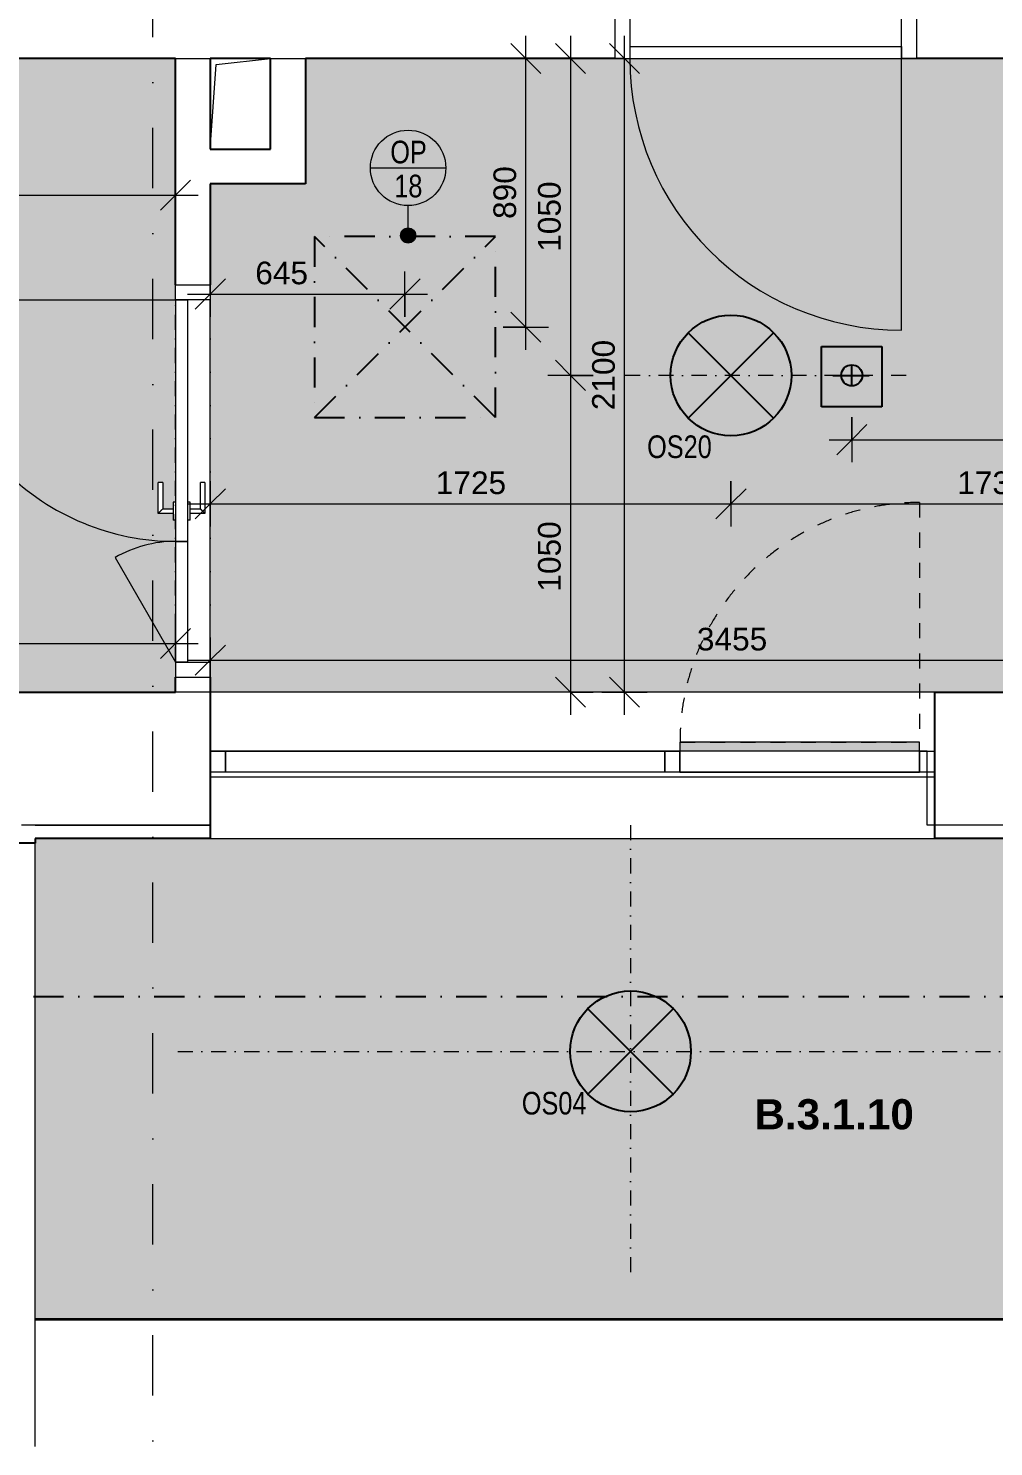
# Model space of a CAD drawing. Header units: millimetres. Extents: x -8397 to 42027, y -1655 to 57416.
# Drawn here: x 1358 to 4556, y 46078 to 50778 of the extents above; entities that cross this region are included whole.
import ezdxf

# ---------------------------------------------------------------- set-up
doc = ezdxf.new("R2010")
doc.units = ezdxf.units.MM
for name, pattern in [('ABMV_DashDot_2_2mm-S0_6mm', [110, 50, -30, 0, -30]), ('HA_Dash_2mm-S1mm', [100, 50, -50]), ('HA_DashDot_10mm-S3mm', [500, 200, -150, 0, -150]), ('HA_DashDot_2_2mm-S0_6mm', [110, 50, -30, 0, -30]), ('HA_DashDot_4mm-S1mm', [200, 100, -50, 0, -50])]:
    doc.linetypes.add(name, pattern=pattern)
for name, color, linetype, lineweight in [('-UNDERLAY_A-FLOR-____-OTLN', 9, 'Continuous', 9), ('-UNDERLAY_A-GLAZ-CWMG-OTLN', 9, 'Continuous', 5), ('A-____-____-DIMS', 9, 'Continuous', 5), ('A-____-____-DIMS-50', 9, 'Continuous', 5), ('A-AREA-____-IDEN', 9, 'Continuous', 9), ('A-CLNG-____-OTLN', 9, 'Continuous', 9), ('A-CLNG-____-PATT', 9, 'Continuous', 9), ('A-DETL-____-OTLN', 9, 'Continuous', 25), ('A-DETL-____-THIN', 9, 'Continuous', 9), ('A-DETL-GENF-OTLN', 9, 'Continuous', 9), ('A-DOOR-____-MCUT', 9, 'HA_DashDot_2_2mm-S0_6mm', 9), ('A-DOOR-____-OTLN', 9, 'Continuous', 9), ('A-DOOR-FRAM-OTLN', 9, 'Continuous', 9), ('A-FLOR-____-OVHD', 9, 'HA_DashDot_4mm-S1mm', 25), ('A-GENM-____-IDEN', 9, 'Continuous', 9), ('A-GENM-____-OTLN', 9, 'Continuous', 9), ('A-GLAZ-CURT-MCUT', 9, 'Continuous', 5), ('A-GLAZ-CURT-OTLN', 9, 'Continuous', 5), ('A-GLAZ-CWMG-MCUT', 9, 'Continuous', 5), ('A-GLAZ-CWMG-OTLN', 9, 'Continuous', 5), ('A-ROOF-____-OTLN', 9, 'Continuous', 9), ('A-WALL-____-MCUT', 9, 'Continuous', 25), ('A-WALL-____-OTLN', 9, 'Continuous', 9), ('E-LITE-EQPM-IDEN', 9, 'Continuous', 9), ('E-LITE-EQPM-OTLN', 9, 'Continuous', 9), ('I-WALL-____-MCUT', 9, 'Continuous', 25), ('S-GRID-____-OTLN', 9, 'Continuous', 5)]:
    doc.layers.add(name, color=color, linetype=linetype, lineweight=lineweight)
doc.styles.add('Arial_1', font='arial.ttf', dxfattribs={"height": 75})
doc.styles.add('Arial_2', font='arial.ttf', dxfattribs={"width": 0.8, "height": 75})
doc.styles.add('Arial_B', font='arialbd.ttf', dxfattribs={"height": 100})
doc.dimstyles.new('Inner_Dimensions', dxfattribs={"dimscale": 304.8, "dimtxt": 76.519455, "dimasz": 0.328084, "dimexe": 0.246063, "dimexo": 0.0625, "dimgap": 0.032808, "dimtad": 1, "dimdec": 0, "dimzin": 0, "dimdsep": 46, "dimtxsty": 'Arial_1', "dimblk1": 'OBLIQUE', "dimblk2": 'OBLIQUE', "dimsah": 1, "dimcen": 0.09, "dimdle": 0.246063, "dimazin": 0, "dimtfac": 1, "dimtdec": 4, "dimtix": 1, "dimtmove": 0, "dimatfit": 3, "dimfxl": 0.246063, "dimfxlon": 1, "dimtvp": 1, "dimtolj": 1, "dimtzin": 0, "dimlwd": 9, "dimlwe": 9, "dimarcsym": 2})
doc.dimstyles.new('Inner_Dimensions_1', dxfattribs={"dimscale": 304.8, "dimtxt": 76.519455, "dimasz": 0.328084, "dimexe": 0.246063, "dimexo": 0.0625, "dimgap": 0.032808, "dimtad": 1, "dimdec": 0, "dimzin": 0, "dimdsep": 46, "dimtxsty": 'Arial_1', "dimblk1": 'OBLIQUE', "dimblk2": 'OBLIQUE', "dimsah": 1, "dimcen": 0.09, "dimdle": 0.246063, "dimazin": 0, "dimtfac": 1, "dimtdec": 4, "dimtix": 1, "dimtmove": 2, "dimatfit": 3, "dimfxl": 0.246063, "dimfxlon": 1, "dimtvp": 1, "dimtolj": 1, "dimtzin": 0, "dimlwd": 9, "dimlwe": 9, "dimarcsym": 2})

# ---------------------------------------------------------------- blocks, each defined once
blk = doc.blocks.new('Obdélníková příčel - 50x70mm EXT-1715285-DPS_B - 3NP')
at = {"layer": '-UNDERLAY_A-GLAZ-CWMG-OTLN'}
for p, q in [((2010.7, 48312.7), (2010.7, 48382.7)), ((3466.8, 48382.7), (2010.7, 48382.7)), ((3466.8, 48382.7), (3466.8, 48312.7)), ((3466.8, 48312.7), (2010.7, 48312.7))]:
    blk.add_line(p, q, dxfattribs=at)
blk = doc.blocks.new('Obdélníková příčel - 50x70mm EXT-1715287-DPS_B - 3NP')
at = {"layer": '-UNDERLAY_A-GLAZ-CWMG-OTLN'}
for p, q in [((3516.8, 48312.7), (3516.8, 48382.7)), ((4310.7, 48382.7), (3516.8, 48382.7)), ((4310.7, 48382.7), (4310.7, 48312.7)), ((4310.7, 48312.7), (3516.8, 48312.7))]:
    blk.add_line(p, q, dxfattribs=at)
blk = doc.blocks.new('HA_DR_Single_Swing_Solid - In_BJ_900x2100_Vstupni-2124296-DPS_B - 3NP')
at = {"layer": 'A-DOOR-____-MCUT'}
for p, q in [((-450, 125), (450, 125)), ((-450, -125), (450, -125))]:
    blk.add_line(p, q, dxfattribs=at)
at = {"layer": 'A-DOOR-____-OTLN'}
for p, q in [((-500, 125), (500, 125)), ((-450, -85), (-450, -125)), ((-450, -85), (450, -85)), ((450, -85), (450, -125)), ((-500, -125), (500, -125)), ((-450, -125), (450, -125))]:
    blk.add_line(p, q, dxfattribs=at)
at = {"layer": 'A-DOOR-____-OTLN', "lineweight": 5}
blk.add_line((450, -1025), (450, -125), dxfattribs=at)
blk.add_arc((450, -125), 900, 180, 270, dxfattribs=at)
at = {"layer": 'A-DOOR-FRAM-OTLN'}
for p, q in [((-450, 125), (-500, 125)), ((-500, 125), (-500, -125)), ((450, 125), (-450, 125)), ((-450, 125), (-450, -125)), ((450, -125), (450, 125)), ((450, 125), (500, 125)), ((500, 125), (500, -125)), ((-500, -125), (-450, -125)), ((500, -125), (450, -125))]:
    blk.add_line(p, q, dxfattribs=at)
blk = doc.blocks.new('HA_DR_Double_Swing_Solid - In_BJ_1200x2100_800-1670814-DPS_B - 3NP')
at = {"layer": 'A-DOOR-____-MCUT'}
for p, q in [((-600, 57.5), (600, 57.5)), ((-600, -57.5), (600, -57.5))]:
    blk.add_line(p, q, dxfattribs=at)
at = {"layer": 'A-DOOR-____-OTLN', "lineweight": 5}
for p, q in [((600, 857.5), (600, 57.5)), ((-253.6, 257.5), (-600, 57.5))]:
    blk.add_line(p, q, dxfattribs=at)
at = {"layer": 'A-DOOR-____-OTLN'}
for p, q in [((-107.5, 65.5), (-107.5, 115)), ((-107.5, 115), (-5, 115)), ((-92.5, 100), (-92.5, 65.5)), ((-5, 100), (-92.5, 100)), ((-5, 100), (-5, 115)), ((-200, 57.5), (-600, 57.5)), ((-600, 17.5), (-600, 57.5)), ((-200, 17.5), (-200, 57.5)), ((600, 57.5), (-200, 57.5)), ((-200, 57.5), (-200, 17.5)), ((-70, 65.5), (-130, 65.5)), ((-130, 57.5), (-130, 65.5)), ((-70, 57.5), (-70, 65.5)), ((600, 57.5), (600, 17.5)), ((-200, 17.5), (-600, 17.5)), ((600, 17.5), (-200, 17.5)), ((-130, 9.5), (-130, 17.5)), ((-130, 9.5), (-70, 9.5)), ((-107.5, -40), (-107.5, 9.5)), ((-92.5, 9.5), (-92.5, -25)), ((-70, 9.5), (-70, 17.5)), ((-5, -40), (-107.5, -40)), ((-92.5, -25), (-5, -25)), ((-5, -40), (-5, -25))]:
    blk.add_line(p, q, dxfattribs=at)
at = {"layer": 'A-DOOR-____-OTLN', "lineweight": 5}
for centre, radius, start, end in [((600, 57.5), 800, 90, 180), ((-600, 57.5), 400, 360, 30)]:
    blk.add_arc(centre, radius, start, end, dxfattribs=at)
at = {"layer": 'A-DOOR-____-OTLN'}
for points in [[(-107.5, 115), (-107.5, 115), (-107.4, 114.9), (-106.9, 114.4), (-106.5, 114), (-106.1, 113.6), (-105.6, 113.1), (-105.2, 112.7), (-104.6, 112.1), (-103.9, 111.4), (-103.3, 110.8), (-102.9, 110.4), (-102.4, 109.9), (-101.9, 109.4), (-101.5, 109), (-101, 108.5), (-100.5, 108), (-100, 107.5), (-99.5, 107), (-99, 106.5), (-98.5, 106), (-98.1, 105.6), (-97.6, 105.1), (-97.1, 104.6), (-96.7, 104.2), (-96.2, 103.7), (-95.8, 103.3), (-95.3, 102.8), (-94.8, 102.3), (-94.4, 101.9), (-93.9, 101.4), (-93.5, 101), (-93.1, 100.6), (-92.6, 100.1), (-92.5, 100), (-92.5, 100)], [(-92.5, -25), (-92.5, -25), (-92.6, -25.1), (-93.1, -25.6), (-93.5, -26), (-93.9, -26.4), (-94.4, -26.9), (-94.8, -27.3), (-95.4, -27.9), (-96.1, -28.6), (-96.7, -29.2), (-97.1, -29.6), (-97.6, -30.1), (-98.1, -30.6), (-98.5, -31), (-99, -31.5), (-99.5, -32), (-100, -32.5), (-100.5, -33), (-101, -33.5), (-101.5, -34), (-101.9, -34.4), (-102.4, -34.9), (-102.9, -35.4), (-103.3, -35.8), (-103.8, -36.3), (-104.2, -36.7), (-104.7, -37.2), (-105.2, -37.7), (-105.6, -38.1), (-106.1, -38.6), (-106.5, -39), (-106.9, -39.4), (-107.4, -39.9), (-107.5, -40), (-107.5, -40)]]:
    blk.add_open_spline(points, degree=3, knots=[0, 0, 0, 0, 0.083333, 0.125, 0.166667, 0.208333, 0.229167, 0.25, 0.291667, 0.333333, 0.354167, 0.375, 0.395833, 0.416667, 0.4375, 0.458333, 0.479167, 0.5, 0.520833, 0.541667, 0.5625, 0.583333, 0.604167, 0.625, 0.645833, 0.666667, 0.6875, 0.708333, 0.75, 0.770833, 0.791667, 0.833333, 0.875, 0.916667, 1, 1, 1, 1], dxfattribs=at)
at = {"layer": 'A-DOOR-FRAM-OTLN'}
for p, q in [((-650, 57.5), (-650, -57.5)), ((-600, 57.5), (-650, 57.5)), ((-600, 57.5), (-600, -57.5)), ((600, -57.5), (600, 57.5)), ((600, 57.5), (650, 57.5)), ((650, 57.5), (650, -57.5)), ((-650, -57.5), (-600, -57.5)), ((-600, -57.5), (600, -57.5)), ((650, -57.5), (600, -57.5))]:
    blk.add_line(p, q, dxfattribs=at)
blk = doc.blocks.new('Systémový panel - Sklo-1863489-DPS_B - 3NP')
at = {"layer": 'A-GLAZ-CURT-MCUT'}
for p, q in [((-728.0625, -70), (-728.0625, 0)), ((-728.0625, 0), (728.0625, 0)), ((728.0625, 0), (728.0625, -70)), ((728.0625, -70), (-728.0625, -70))]:
    blk.add_line(p, q, dxfattribs=at)
blk = doc.blocks.new('Obdélníková příčel - 50x70mm EXT-1715284-DPS_B - 3NP')
at = {"layer": 'A-GLAZ-CWMG-OTLN'}
blk.add_line((3516.8, 48312.7), (4310.7, 48312.7), dxfattribs=at)
blk = doc.blocks.new('Obdélníková příčel - 50x70mm EXT-1863486-DPS_B - 3NP')
at = {"layer": 'A-GLAZ-CWMG-MCUT'}
for p, q in [((0, 70), (-50, 70)), ((-50, 70), (-50, 0)), ((0, 0), (0, 70)), ((-50, 0), (0, 0))]:
    blk.add_line(p, q, dxfattribs=at)
blk = doc.blocks.new('Obdélníková příčel - 50x70mm EXT-1863487-DPS_B - 3NP')
at = {"layer": 'A-GLAZ-CWMG-MCUT'}
for p, q in [((-50, 70), (0, 70)), ((-50, 0), (-50, 70)), ((0, 70), (0, 0)), ((0, 0), (-50, 0))]:
    blk.add_line(p, q, dxfattribs=at)
blk = doc.blocks.new('ABMV_CW_Single_Swing_Generic - Ex_Glass_SKLOPNE-1863490-DPS_B - 3NP')
at = {"layer": 'A-DOOR-____-OTLN'}
blk.add_hatch(color=256, dxfattribs=at).paths.add_polyline_path([(-396.9375, 0), (396.9375, 0), (396.9375, 30), (-396.9375, 30), (-396.9375, 15)])
at = {"layer": 'A-DOOR-____-OTLN', "linetype": 'HA_Dash_2mm-S1mm', "lineweight": 5}
for p in [(396.9375, 823.875), (-396.9375, 30)]:
    blk.add_line(p, (396.9375, 30), dxfattribs=at)
at = {"layer": 'A-DOOR-____-OTLN'}
for p, q in [((396.9375, 30), (-396.9375, 30)), ((-396.9375, 15), (-396.9375, 30)), ((-396.9375, 0), (-396.9375, 15)), ((396.9375, 0), (-396.9375, 0)), ((396.9375, 15), (396.9375, 30)), ((396.9375, 0), (396.9375, 15))]:
    blk.add_line(p, q, dxfattribs=at)
at = {"layer": 'A-DOOR-____-OTLN', "linetype": 'HA_Dash_2mm-S1mm', "lineweight": 5}
blk.add_arc((396.9375, 30), 793.875, 90, 180, dxfattribs=at)
blk = doc.blocks.new('Obdélníková příčel - 50x70mm EXT-1863484-DPS_B - 3NP')
at = {"layer": 'A-GLAZ-CWMG-MCUT'}
for p, q in [((25, 70), (-25, 70)), ((-25, 70), (-25, 0)), ((25, 0), (25, 70)), ((-25, 0), (25, 0))]:
    blk.add_line(p, q, dxfattribs=at)
blk = doc.blocks.new('HA_GM_Shaft_Rectangle - Default-2138721-DPS_B - 3NP')
at = {"layer": 'A-DETL-GENF-OTLN'}
for p, q in [((20, -20), (200, 0)), ((0, -300), (20, -20))]:
    blk.add_line(p, q, dxfattribs=at)
at = {"layer": 'A-GENM-____-OTLN'}
for p, q in [((0, -300), (0, 0)), ((0, 0), (200, 0)), ((200, 0), (200, -300)), ((200, -300), (0, -300))]:
    blk.add_line(p, q, dxfattribs=at)
blk = doc.blocks.new('HA_LF_GenericSymbol - OS20_chodby-1994326-DPS_B - 3NP')
at = {"layer": 'E-LITE-EQPM-OTLN', "color": 11, "lineweight": 25}
for p, q in [((141.4, 141.4), (-141.4, -141.4)), ((-141.4, 141.4), (141.4, -141.4))]:
    blk.add_line(p, q, dxfattribs=at)
blk.add_circle((0, 0), 200, dxfattribs=at)
blk = doc.blocks.new('HA_LF_GenericSymbol - OS04_venkovni-1994772-DPS_B - 3NP')
at = {"layer": 'E-LITE-EQPM-OTLN', "color": 11, "lineweight": 25}
for p, q in [((141.4, -141.4), (-141.4, 141.4)), ((-141.4, -141.4), (141.4, 141.4))]:
    blk.add_line(p, q, dxfattribs=at)
blk.add_circle((0, 0), 200, dxfattribs=at)
blk = doc.blocks.new('DIMBLOCK13-DPS_B - 3NP')
at = {"layer": 'A-____-____-DIMS-50', "lineweight": 9}
for p, q in [((1960.7, 49277.1), (1960.7, 49127.1)), ((1960.7, 49202.1), (1960.7, 49277.1)), ((3685.7, 49277.1), (3685.7, 49127.1)), ((3685.7, 49202.1), (3685.7, 49277.1)), ((1960.7, 49202.1), (2010.7, 49252.1)), ((3685.7, 49202.1), (3735.7, 49252.1)), ((1885.7, 49202.1), (3685.7, 49202.1)), ((1960.7, 49202.1), (1910.7, 49152.1)), ((3685.7, 49202.1), (3635.7, 49152.1))]:
    blk.add_line(p, q, dxfattribs=at)
at = {"layer": 'A-____-____-DIMS-50', "color": 0, "lineweight": 9, "insert": (2707.8, 49309.4), "char_height": 75, "width": 276.883, "attachment_point": 1, "line_spacing_factor": 0.941778, "style": 'Arial_1'}
blk.add_mtext('1725', dxfattribs=at)
blk = doc.blocks.new('_Oblique')
at = {"color": 0, "linetype": 'ByBlock', "lineweight": -2}
blk.add_line((-0.5, -0.5), (0.5, 0.5), dxfattribs=at)
blk = doc.blocks.new('DIMBLOCK14-DPS_B - 3NP')
at = {"layer": 'A-____-____-DIMS-50', "lineweight": 9}
for p, q in [((3685.7, 49277.1), (3685.7, 49127.1)), ((3685.7, 49202.1), (3685.7, 49277.1)), ((5415.7, 49277.1), (5415.7, 49127.1)), ((5415.7, 49202.1), (5415.7, 49277.1)), ((3685.7, 49202.1), (3735.7, 49252.1)), ((5415.7, 49202.1), (5465.7, 49252.1)), ((3685.7, 49202.1), (3635.7, 49152.1)), ((3685.7, 49202.1), (5490.7, 49202.1)), ((5415.7, 49202.1), (5365.7, 49152.1))]:
    blk.add_line(p, q, dxfattribs=at)
at = {"layer": 'A-____-____-DIMS-50', "color": 0, "lineweight": 9, "insert": (4435.3, 49309.4), "char_height": 75, "width": 276.883, "attachment_point": 1, "line_spacing_factor": 0.941778, "style": 'Arial_1'}
blk.add_mtext('1730', dxfattribs=at)
blk = doc.blocks.new('DIMBLOCK17-DPS_B - 3NP')
at = {"layer": 'A-____-____-DIMS-50', "lineweight": 9}
for p, q in [((3153.9, 50677.7), (3103.9, 50727.7)), ((3153.9, 50752.7), (3153.9, 49627.7)), ((3228.9, 50677.7), (3078.9, 50677.7)), ((3153.9, 50677.7), (3203.9, 50627.7)), ((3153.9, 50677.7), (3228.9, 50677.7)), ((3153.9, 49627.7), (3103.9, 49677.7)), ((3228.9, 49627.7), (3078.9, 49627.7)), ((3153.9, 49627.7), (3203.9, 49577.7)), ((3153.9, 49627.7), (3228.9, 49627.7))]:
    blk.add_line(p, q, dxfattribs=at)
at = {"layer": 'A-____-____-DIMS-50', "color": 0, "lineweight": 9, "insert": (3046.5, 50037.4), "char_height": 75, "width": 276.883, "attachment_point": 1, "rotation": 90, "line_spacing_factor": 0.941778, "style": 'Arial_1'}
blk.add_mtext('1050', dxfattribs=at)
blk = doc.blocks.new('DIMBLOCK18-DPS_B - 3NP')
at = {"layer": 'A-____-____-DIMS-50', "lineweight": 9}
for p, q in [((3153.9, 49627.7), (3103.9, 49677.7)), ((3228.9, 49627.7), (3078.9, 49627.7)), ((3153.9, 49627.7), (3153.9, 48502.7)), ((3153.9, 49627.7), (3203.9, 49577.7)), ((3153.9, 49627.7), (3228.9, 49627.7)), ((3153.9, 48577.7), (3103.9, 48627.7)), ((3228.9, 48577.7), (3078.9, 48577.7)), ((3153.9, 48577.7), (3203.9, 48527.7)), ((3153.9, 48577.7), (3228.9, 48577.7))]:
    blk.add_line(p, q, dxfattribs=at)
at = {"layer": 'A-____-____-DIMS-50', "color": 0, "lineweight": 9, "insert": (3046.5, 48911.2), "char_height": 75, "width": 276.883, "attachment_point": 1, "rotation": 90, "line_spacing_factor": 0.941778, "style": 'Arial_1'}
blk.add_mtext('1050', dxfattribs=at)
blk = doc.blocks.new('HA_TAG_GM_Products - Generic-588599-DPS_B - 3NP')
at = {"layer": 'A-GENM-____-IDEN'}
blk.add_line((-2.5, 0), (2.5, 0), dxfattribs=at)
blk.add_circle((0, 0), 2.5, dxfattribs=at)
blk = doc.blocks.new('DIMBLOCK58-DPS_B - 3NP')
at = {"layer": 'A-____-____-DIMS-50', "lineweight": 9}
for p, q in [((1960.7, 49972.3), (1960.7, 49822.3)), ((1960.7, 49897.3), (1960.7, 49972.3)), ((2605.7, 49822.3), (2605.7, 49972.3)), ((1960.7, 49897.3), (2010.7, 49947.3)), ((2605.7, 49897.3), (2655.7, 49947.3)), ((1885.7, 49897.3), (2680.7, 49897.3)), ((1960.7, 49897.3), (1910.7, 49847.3)), ((2605.7, 49897.3), (2555.7, 49847.3)), ((2605.7, 49897.3), (2605.7, 49822.3))]:
    blk.add_line(p, q, dxfattribs=at)
at = {"layer": 'A-____-____-DIMS-50', "color": 0, "lineweight": 9, "insert": (2109.8, 50004.7), "char_height": 75, "width": 207.662, "attachment_point": 1, "line_spacing_factor": 0.941778, "style": 'Arial_1'}
blk.add_mtext('645', dxfattribs=at)
blk = doc.blocks.new('DIMBLOCK59-DPS_B - 3NP')
at = {"layer": 'A-____-____-DIMS-50', "lineweight": 9}
for p, q in [((3006.2, 50677.7), (2956.2, 50727.7)), ((3006.2, 49712.7), (3006.2, 50752.7)), ((2931.2, 50677.7), (3081.2, 50677.7)), ((3006.2, 50677.7), (2931.2, 50677.7)), ((3006.2, 50677.7), (3056.2, 50627.7)), ((3006.2, 49787.7), (2956.2, 49837.7)), ((2931.2, 49787.7), (3081.2, 49787.7)), ((3006.2, 49787.7), (2931.2, 49787.7)), ((3006.2, 49787.7), (3056.2, 49737.7))]:
    blk.add_line(p, q, dxfattribs=at)
at = {"layer": 'A-____-____-DIMS-50', "color": 0, "lineweight": 9, "insert": (2898.8, 50146.2), "char_height": 75, "width": 207.662, "attachment_point": 1, "rotation": 90, "line_spacing_factor": 0.941778, "style": 'Arial_1'}
blk.add_mtext('890', dxfattribs=at)
blk = doc.blocks.new('DIMBLOCK62-DPS_B - 3NP')
at = {"layer": 'A-____-____-DIMS-50', "lineweight": 9}
for p, q in [((4086, 49489.7), (4086, 49339.7)), ((4086, 49414.7), (4086, 49489.7)), ((4086, 49414.7), (4136, 49464.7)), ((5415.7, 49489.7), (5415.7, 49339.7)), ((5415.7, 49414.7), (5415.7, 49489.7)), ((5415.7, 49414.7), (5465.7, 49464.7)), ((4011, 49414.7), (5490.7, 49414.7)), ((4086, 49414.7), (4036, 49364.7)), ((5415.7, 49414.7), (5365.7, 49364.7))]:
    blk.add_line(p, q, dxfattribs=at)
at = {"layer": 'A-____-____-DIMS-50', "color": 0, "lineweight": 9, "insert": (4635.5, 49522.1), "char_height": 75, "width": 276.883, "attachment_point": 1, "line_spacing_factor": 0.941778, "style": 'Arial_1'}
blk.add_mtext('1330', dxfattribs=at)
blk = doc.blocks.new('DIMBLOCK102-DPS_B - 3NP')
at = {"layer": 'A-____-____-DIMS-50', "lineweight": 9}
for p, q in [((-2959.3, 48814.3), (-2959.3, 48664.3)), ((-2959.3, 48739.3), (-2959.3, 48814.3)), ((-2959.3, 48739.3), (-2909.3, 48789.3)), ((1845.7, 48814.3), (1845.7, 48664.3)), ((1845.7, 48739.3), (1845.7, 48814.3)), ((1845.7, 48739.3), (1895.7, 48789.3)), ((-3034.3, 48739.3), (1920.7, 48739.3)), ((-2959.3, 48739.3), (-3009.3, 48689.3)), ((1845.7, 48739.3), (1795.7, 48689.3))]:
    blk.add_line(p, q, dxfattribs=at)
at = {"layer": 'A-____-____-DIMS-50', "color": 0, "lineweight": 9, "insert": (-672.2, 48846.6), "char_height": 75, "width": 276.883, "attachment_point": 1, "line_spacing_factor": 0.941778, "style": 'Arial_1'}
blk.add_mtext('4805', dxfattribs=at)
blk = doc.blocks.new('DIMBLOCK105-DPS_B - 3NP')
at = {"layer": 'A-____-____-DIMS-50', "lineweight": 9}
for p, q in [((165.7, 50300.2), (165.7, 50150.2)), ((165.7, 50225.2), (165.7, 50300.2)), ((1845.7, 50300.2), (1845.7, 50150.2)), ((1845.7, 50225.2), (1845.7, 50300.2)), ((165.7, 50225.2), (215.7, 50275.2)), ((1845.7, 50225.2), (1895.7, 50275.2)), ((90.7, 50225.2), (1920.7, 50225.2)), ((165.7, 50225.2), (115.7, 50175.2)), ((1845.7, 50225.2), (1795.7, 50175.2))]:
    blk.add_line(p, q, dxfattribs=at)
at = {"layer": 'A-____-____-DIMS-50', "color": 0, "lineweight": 9, "insert": (890.3, 50332.6), "char_height": 75, "width": 276.883, "attachment_point": 1, "line_spacing_factor": 0.941778, "style": 'Arial_1'}
blk.add_mtext('1680', dxfattribs=at)
blk = doc.blocks.new('DIMBLOCK113-DPS_B - 3NP')
at = {"layer": 'A-____-____-DIMS-50', "lineweight": 9}
for p, q in [((3333.1, 50677.7), (3283.1, 50727.7)), ((3333.1, 48502.7), (3333.1, 50752.7)), ((3258.1, 50677.7), (3408.1, 50677.7)), ((3333.1, 50677.7), (3258.1, 50677.7)), ((3333.1, 50677.7), (3383.1, 50627.7)), ((3333.1, 48577.7), (3283.1, 48627.7)), ((3258.1, 48577.7), (3408.1, 48577.7)), ((3333.1, 48577.7), (3258.1, 48577.7)), ((3333.1, 48577.7), (3383.1, 48527.7))]:
    blk.add_line(p, q, dxfattribs=at)
at = {"layer": 'A-____-____-DIMS-50', "color": 0, "lineweight": 9, "insert": (3225.7, 49512.4), "char_height": 75, "width": 276.883, "attachment_point": 1, "rotation": 90, "line_spacing_factor": 0.941778, "style": 'Arial_1'}
blk.add_mtext('2100', dxfattribs=at)
blk = doc.blocks.new('DIMBLOCK114-DPS_B - 3NP')
at = {"layer": 'A-____-____-DIMS-50', "lineweight": 9}
for p, q in [((1960.7, 48758.8), (1960.7, 48608.8)), ((1960.7, 48683.8), (1960.7, 48758.8)), ((5415.7, 48758.8), (5415.7, 48608.8)), ((5415.7, 48683.8), (5415.7, 48758.8)), ((1960.7, 48683.8), (2010.7, 48733.8)), ((5415.7, 48683.8), (5465.7, 48733.8)), ((1885.7, 48683.8), (5490.7, 48683.8)), ((1960.7, 48683.8), (1910.7, 48633.8)), ((5415.7, 48683.8), (5365.7, 48633.8))]:
    blk.add_line(p, q, dxfattribs=at)
at = {"layer": 'A-____-____-DIMS-50', "color": 0, "lineweight": 9, "insert": (3572.8, 48791.2), "char_height": 75, "width": 276.883, "attachment_point": 1, "line_spacing_factor": 0.941778, "style": 'Arial_1'}
blk.add_mtext('3455', dxfattribs=at)

msp = doc.modelspace()

# ---------------------------------------------------------------- hatches: boundary and pattern name
at = {"layer": 'A-CLNG-____-PATT'}
msp.add_hatch(color=256, dxfattribs=at).paths.add_polyline_path([(1845.7, 48577.7), (1845.7, 49147.7), (1837.7, 49147.7), (1837.7, 49170.2), (1788.2, 49170.5), (1788.4, 49272.7), (1803.2, 49272.7), (1803.2, 49185.2), (1837.7, 49185.7), (1837.7, 49207.7), (1845.7, 49207.7), (1845.7, 50677.7), (165.7, 50677.7), (165.7, 49977.7), (-1097.3, 49977.7), (-1097.3, 49975.2), (-1161.3, 49975.2), (-1161.3, 49977.7), (-1874.3, 49977.7), (-1874.3, 49969.7), (-1896.8, 49969.7), (-1897.1, 49920.2), (-1999.3, 49920.5), (-1999.3, 49935.2), (-1911.8, 49935.2), (-1911.8, 49969.7), (-1934.3, 49969.7), (-1934.3, 49977.7), (-2959.3, 49977.7), (-2959.3, 48577.7), (1408.2, 48577.7)])
h = msp.add_hatch(color=256, dxfattribs=at)
h.paths.add_polyline_path([(5415.7, 48577.7), (5415.7, 50677.7), (2275.7, 50677.7), (2275.7, 50262.7), (1960.7, 50262.7), (1960.7, 48577.7), (5242.1, 48577.7)])
h.paths.add_polyline_path([(4086, 49592.7), (4076.9, 49593.9), (4068.5, 49597.4), (4061.2, 49603), (4055.7, 49610.2), (4052.2, 49618.7), (4051, 49627.7), (4052.2, 49636.8), (4055.7, 49645.2), (4061.2, 49652.5), (4068.5, 49658), (4076.9, 49661.5), (4086, 49662.7), (4095, 49661.5), (4103.5, 49658), (4110.7, 49652.5), (4116.3, 49645.2), (4119.8, 49636.8), (4121, 49627.7), (4119.8, 49618.7), (4116.3, 49610.2), (4110.7, 49603), (4103.5, 49597.4), (4095, 49593.9)])
at = {"layer": 'A-CLNG-____-PATT', "lineweight": 5}
h = msp.add_hatch(dxfattribs=at)
h.set_pattern_fill('FP_1', color=256, style=0, pattern_type=2)
h.set_pattern_definition([(50, (0, 0), (268.9728, -23.5317), [28.125, -309.375]), (355, (0, 0), (-52.0318, 282.0722), [22.5, -247.5]), (100.451, (22.41, -1.96), (216.9426, 258.5382), [23.903, -262.928]), (46.184, (0, 75), (400.2152, -62.0716), [42.187, -464.062]), (96.636, (33.35, 69.83), (350.496, 365.297), [35.854, -394.392]), (351.184, (0, 75), (350.4995, 365.2935), [33.75, -371.25]), (21, (37.5, 56.25), (223.8405, -150.9819), [28.125, -309.375]), (326, (37.5, 56.25), (91.2433, 271.9314), [22.5, -247.5]), (71.451, (56.15, 43.67), (315.084, 120.9468), [23.903, -262.928]), (37.5, (0, 0), (4.55924, 124.83529), [1.676, -242.824, 1.676, -249.574, -248.438]), (37.5, (0, 0), (4.55924, 124.83529), [-495.75, 1.676, -246.761]), (7.5, (0, 0), (98.6515, 147.90495), [1.676, -141.574, 1.676, -237.199, -94.687]), (7.5, (0, 0), (98.6515, 147.90495), [-382.125, 1.676, -93.011]), (327.5, (-83.62, 0), (200.18384, -8.45835), [1.676, -92.074, 1.676, -290.824, -388.125]), (327.5, (-83.62, 0), (200.18384, -8.45835), [-386.25, 1.676, -386.449]), (317.5, (-121.12, 0), (218.6952, 37.539), [1.676, -120.199, 1.676, -192.574, -275.625]), (317.5, (-121.12, 0), (218.6952, 37.539), [-316.125, 1.676, -273.949])])
h.paths.add_polyline_path([(1380.7, 46501.7), (7000.7, 46501.7), (7000.7, 48092.7), (1380.7, 48092.7), (1380.7, 46565.1)])
at = {"layer": 'A-DETL-GENF-OTLN'}
msp.add_hatch(color=1, dxfattribs=at).paths.add_polyline_path([(4086, 49592.7), (4095, 49593.9), (4103.5, 49597.4), (4110.7, 49603), (4116.3, 49610.2), (4119.8, 49618.7), (4121, 49627.7), (4119.8, 49636.8), (4116.3, 49645.2), (4110.7, 49652.5), (4103.5, 49658), (4095, 49661.5), (4086, 49662.7), (4076.9, 49661.5), (4068.5, 49658), (4061.2, 49652.5), (4055.7, 49645.2), (4052.2, 49636.8), (4051, 49627.7), (4052.2, 49618.7), (4055.7, 49610.2), (4061.2, 49603), (4068.5, 49597.4), (4076.9, 49593.9)])
at = {"layer": 'A-GENM-____-IDEN'}
h = msp.add_hatch(color=256, dxfattribs=at)
edge = h.paths.add_edge_path()
edge.add_arc((2616.1, 50091.1), 25, 0, 360)

# ---------------------------------------------------------------- linework, layer by layer
at = {"layer": '-UNDERLAY_A-FLOR-____-OTLN'}
for p, q in [((2010.7, 48382.7), (1960.7, 48382.7)), ((3516.8, 48382.7), (3466.8, 48382.7)), ((4335.7, 48382.7), (4310.7, 48382.7)), ((4335.7, 48137.7), (4335.7, 48382.7)), ((1960.7, 48137.7), (1335.7, 48137.7)), ((4360.7, 48137.7), (4335.7, 48137.7))]:
    msp.add_line(p, q, dxfattribs=at)
at = {"layer": 'A-CLNG-____-OTLN'}
for p, q in [((4360.7, 48577.7), (1960.7, 48577.7)), ((7000.7, 46501.7), (1380.7, 46501.7))]:
    msp.add_line(p, q, dxfattribs=at)
at = {"layer": 'A-DETL-____-OTLN'}
for p, q in [((3986, 49723.9), (4186, 49723.9)), ((3986, 49523.9), (3986, 49723.9)), ((4186, 49723.9), (4186, 49523.9)), ((4086, 49592.7), (4086, 49662.7)), ((4023.4, 49627.7), (4143.4, 49627.7)), ((4186, 49523.9), (3986, 49523.9))]:
    msp.add_line(p, q, dxfattribs=at)
at = {"layer": 'A-DETL-____-OTLN', "linetype": 'ABMV_DashDot_2_2mm-S0_6mm', "lineweight": 5}
for p, q in [((4266, 49627.7), (3306, 49627.7)), ((3353.2, 48137.4), (3353.2, 46637.4)), ((1853.2, 47387.7), (6353.2, 47387.7))]:
    msp.add_line(p, q, dxfattribs=at)
at = {"layer": 'A-DETL-____-OTLN'}
msp.add_circle((4086, 49627.7), 35, dxfattribs=at)
at = {"layer": 'A-DETL-____-THIN'}
for start, end in [(0, 180), (180, 0)]:
    msp.add_arc((4086, 49627.7), 35, start, end, dxfattribs=at)
at = {"layer": 'A-FLOR-____-OVHD'}
for p, q in [((2905.7, 50087.7), (2305.7, 50087.7)), ((2305.7, 50087.7), (2305.7, 49487.7)), ((2905.7, 49487.7), (2305.7, 50087.7)), ((2305.7, 49487.7), (2905.7, 50087.7)), ((2905.7, 49487.7), (2905.7, 50087.7)), ((2305.7, 49487.7), (2905.7, 49487.7)), ((-6829.3, 47569.3), (21170.7, 47569.3))]:
    msp.add_line(p, q, dxfattribs=at)
at = {"layer": 'A-GENM-____-IDEN'}
msp.add_line((2616.1, 50091.1), (2616.1, 50190.3), dxfattribs=at)
msp.add_circle((2616.1, 50091.1), 25, dxfattribs=at)
at = {"layer": 'A-ROOF-____-OTLN'}
msp.add_line((7000.7, 46496.7), (1380.7, 46496.7), dxfattribs=at)
at = {"layer": 'A-WALL-____-MCUT', "lineweight": 9}
for p, q in [((1845.7, 50677.7), (1960.7, 50677.7)), ((2160.7, 50677.7), (2275.7, 50677.7)), ((1960.7, 48577.7), (1845.7, 48577.7)), ((1380.7, 48137.7), (1960.7, 48137.7)), ((7045.7, 48137.7), (4360.7, 48137.7))]:
    msp.add_line(p, q, dxfattribs=at)
at = {"layer": 'A-WALL-____-MCUT'}
for p, q in [((895.7, 48577.7), (1845.7, 48577.7)), ((1960.7, 48577.7), (1960.7, 48137.7)), ((4360.7, 48577.7), (5415.7, 48577.7)), ((4360.7, 48092.7), (4360.7, 48577.7)), ((1960.7, 48137.7), (1960.7, 48092.7)), ((1380.7, 48092.7), (1380.7, 48077.7)), ((1960.7, 48092.7), (1380.7, 48092.7)), ((7000.7, 48092.7), (4360.7, 48092.7)), ((1380.7, 48077.7), (895.7, 48077.7))]:
    msp.add_line(p, q, dxfattribs=at)
at = {"layer": 'A-WALL-____-OTLN'}
for p, q in [((1960.7, 48297.7), (4360.7, 48297.7)), ((1960.7, 48092.7), (4360.7, 48092.7)), ((1380.7, 46077.7), (1380.7, 48077.7))]:
    msp.add_line(p, q, dxfattribs=at)
at = {"layer": 'I-WALL-____-MCUT'}
for p, q in [((1845.7, 50677.7), (165.7, 50677.7)), ((1845.7, 49927.7), (1845.7, 50677.7)), ((2160.7, 50677.7), (1960.7, 50677.7)), ((1960.7, 50677.7), (1960.7, 50377.7)), ((2160.7, 50377.7), (2160.7, 50677.7)), ((2275.7, 50677.7), (2275.7, 50262.7)), ((3300.7, 50677.7), (2275.7, 50677.7)), ((5415.7, 50677.7), (4300.7, 50677.7)), ((1960.7, 50377.7), (2160.7, 50377.7)), ((2275.7, 50262.7), (1960.7, 50262.7)), ((1960.7, 50262.7), (1960.7, 49927.7)), ((1845.7, 48577.7), (1845.7, 48627.7)), ((1960.7, 48627.7), (1960.7, 48577.7))]:
    msp.add_line(p, q, dxfattribs=at)
at = {"layer": 'S-GRID-____-OTLN', "linetype": 'HA_DashDot_10mm-S3mm', "lineweight": 9}
msp.add_line((1770.7, 37745.7), (1770.7, 55816), dxfattribs=at)

# ---------------------------------------------------------------- block references
at = {"layer": '-UNDERLAY_A-GLAZ-CWMG-OTLN'}
for name in ['Obdélníková příčel - 50x70mm EXT-1715285-DPS_B - 3NP', 'Obdélníková příčel - 50x70mm EXT-1715287-DPS_B - 3NP']:
    msp.add_blockref(name, (0, 0), dxfattribs=at)
at = {"layer": 'A-DOOR-____-OTLN'}
for name, p in [('HA_DR_Single_Swing_Solid - In_BJ_900x2100_Vstupni-2124296-DPS_B - 3NP', (3800.7, 50802.7)), ('ABMV_CW_Single_Swing_Generic - Ex_Glass_SKLOPNE-1863490-DPS_B - 3NP', (3913.8, 48382.7))]:
    msp.add_blockref(name, p, dxfattribs=at)
at = {"layer": 'A-DOOR-____-OTLN', "rotation": 90.00000000000018}
msp.add_blockref('HA_DR_Double_Swing_Solid - In_BJ_1200x2100_800-1670814-DPS_B - 3NP', (1903.2, 49277.7), dxfattribs=at)
at = {"layer": 'A-GENM-____-IDEN', "xscale": 49.99999999999998, "yscale": 49.99999999999998, "zscale": 49.99999999999998}
msp.add_blockref('HA_TAG_GM_Products - Generic-588599-DPS_B - 3NP', (2616.1, 50315.3), dxfattribs=at)
at = {"layer": 'A-GENM-____-OTLN', "lineweight": 5}
msp.add_blockref('HA_GM_Shaft_Rectangle - Default-2138721-DPS_B - 3NP', (1960.7, 50677.7), dxfattribs=at)
at = {"layer": 'A-GLAZ-CURT-OTLN'}
msp.add_blockref('Systémový panel - Sklo-1863489-DPS_B - 3NP', (2738.8, 48382.7), dxfattribs=at)
at = {"layer": 'A-GLAZ-CWMG-OTLN', "rotation": 180}
msp.add_blockref('Obdélníková příčel - 50x70mm EXT-1863487-DPS_B - 3NP', (1960.7, 48382.7), dxfattribs=at)
at = {"layer": 'A-GLAZ-CWMG-OTLN', "extrusion": (0, 0, -1), "rotation": 180}
for name, p in [('Obdélníková příčel - 50x70mm EXT-1863484-DPS_B - 3NP', (-3491.8, 48382.7)), ('Obdélníková příčel - 50x70mm EXT-1863486-DPS_B - 3NP', (-4360.7, 48382.7))]:
    msp.add_blockref(name, p, dxfattribs=at)
at = {"layer": 'A-GLAZ-CWMG-OTLN'}
msp.add_blockref('Obdélníková příčel - 50x70mm EXT-1715284-DPS_B - 3NP', (0, 0), dxfattribs=at)
at = {"layer": 'E-LITE-EQPM-OTLN', "color": 11, "lineweight": 25}
msp.add_blockref('HA_LF_GenericSymbol - OS20_chodby-1994326-DPS_B - 3NP', (3685.7, 49627.7), dxfattribs=at)
at = {"layer": 'E-LITE-EQPM-OTLN', "color": 11, "lineweight": 25, "rotation": 180}
msp.add_blockref('HA_LF_GenericSymbol - OS04_venkovni-1994772-DPS_B - 3NP', (3353.2, 47387.7), dxfattribs=at)

# ---------------------------------------------------------------- texts
at = {"layer": 'A-AREA-____-IDEN', "lineweight": 5, "insert": (3763.5, 47229.2), "char_height": 100, "width": 653.375, "attachment_point": 1, "style": 'Arial_B'}
msp.add_mtext('B.3.1.10', dxfattribs=at)
at = {"layer": 'A-GENM-____-IDEN', "lineweight": 5, "char_height": 75, "attachment_point": 1, "style": 'Arial_2'}
for s, insert, width in [('OP', (2557.1, 50405.4), 147.51), ('18', (2570.3, 50292.7), 115.443)]:
    msp.add_mtext(s, dxfattribs=dict(at, insert=insert, width=width))
at = {"layer": 'E-LITE-EQPM-IDEN', "lineweight": 5, "char_height": 75, "width": 262.953, "attachment_point": 1, "style": 'Arial_2'}
for s, insert in [('OS20', (3407.9, 49428.8)), ('OS04', (2992.8, 47253.4))]:
    msp.add_mtext(s, dxfattribs=dict(at, insert=insert))

# ---------------------------------------------------------------- dimensions: what is measured, and where the dimension line sits
at = {"layer": 'A-____-____-DIMS', "lineweight": 9}
for base, p1, p2, override, picture, middle in [((3006.2, 50677.7), (2931.2, 49787.7), (2931.2, 50677.7), {"dimpost": '<>', "dimfxl": 890}, 'DIMBLOCK59-DPS_B - 3NP', (2957.9, 50232.7)), ((3153.9, 49627.7), (3228.9, 50677.7), (3228.9, 49627.7), {"dimpost": '<>', "dimfxl": 1050}, 'DIMBLOCK17-DPS_B - 3NP', (3105.6, 50152.7)), ((3333.1, 50677.7), (3258.1, 48577.7), (3258.1, 50677.7), {"dimpost": '<>', "dimfxl": 2100}, 'DIMBLOCK113-DPS_B - 3NP', (3284.8, 49627.7))]:
    dim = msp.add_linear_dim(base=base, p1=p1, p2=p2, angle=90, dimstyle='Inner_Dimensions', override=override, dxfattribs=at)
    dim.commit()
    dim.dimension.update_dxf_attribs({"geometry": picture, "text_midpoint": middle})
for base, p1, p2, override, picture, middle in [((1845.7, 50225.2), (165.7, 50300.2), (1845.7, 50300.2), {"dimpost": '<>', "dimfxl": 1680}, 'DIMBLOCK105-DPS_B - 3NP', (1005.7, 50273.5)), ((5415.7, 49414.7), (4086, 49489.7), (5415.7, 49489.7), {"dimpost": '<>', "dimfxl": 1329.714706}, 'DIMBLOCK62-DPS_B - 3NP', (4750.8, 49463.1)), ((3685.7, 49202.1), (1960.7, 49277.1), (3685.7, 49277.1), {"dimpost": '<>', "dimfxl": 1725}, 'DIMBLOCK13-DPS_B - 3NP', (2823.2, 49250.3)), ((5415.7, 49202.1), (3685.7, 49277.1), (5415.7, 49277.1), {"dimpost": '<>', "dimfxl": 1730}, 'DIMBLOCK14-DPS_B - 3NP', (4550.7, 49250.4)), ((1845.7, 48739.3), (-2959.3, 48814.3), (1845.7, 48814.3), {"dimpost": '<>', "dimfxl": 4805}, 'DIMBLOCK102-DPS_B - 3NP', (-556.8, 48787.6)), ((5415.7, 48683.8), (1960.7, 48758.8), (5415.7, 48758.8), {"dimpost": '<>', "dimfxl": 3455}, 'DIMBLOCK114-DPS_B - 3NP', (3688.2, 48732.1))]:
    dim = msp.add_linear_dim(base=base, p1=p1, p2=p2, dimstyle='Inner_Dimensions', override=override, dxfattribs=at)
    dim.commit()
    dim.dimension.update_dxf_attribs({"geometry": picture, "text_midpoint": middle})
dim = msp.add_linear_dim(base=(2605.7, 49897.3), p1=(1960.7, 49972.3), p2=(2605.7, 49822.3), dimstyle='Inner_Dimensions_1', override={"dimpost": '<>', "dimfxl": 662.212202}, dxfattribs=at)
dim.commit()
dim.dimension.update_dxf_attribs({"geometry": 'DIMBLOCK58-DPS_B - 3NP', "text_midpoint": (2213.6, 49954.7), "dimtype": 160})
dim = msp.add_linear_dim(base=(3153.9, 48577.7), p1=(3228.9, 49627.7), p2=(3228.9, 48577.7), angle=90, dimstyle='Inner_Dimensions_1', override={"dimpost": '<>', "dimfxl": 1050}, dxfattribs=at)
dim.commit()
dim.dimension.update_dxf_attribs({"geometry": 'DIMBLOCK18-DPS_B - 3NP', "text_midpoint": (3096.5, 49049.6), "dimtype": 160, "text_rotation": 90})

doc.saveas('drawing.dxf')
